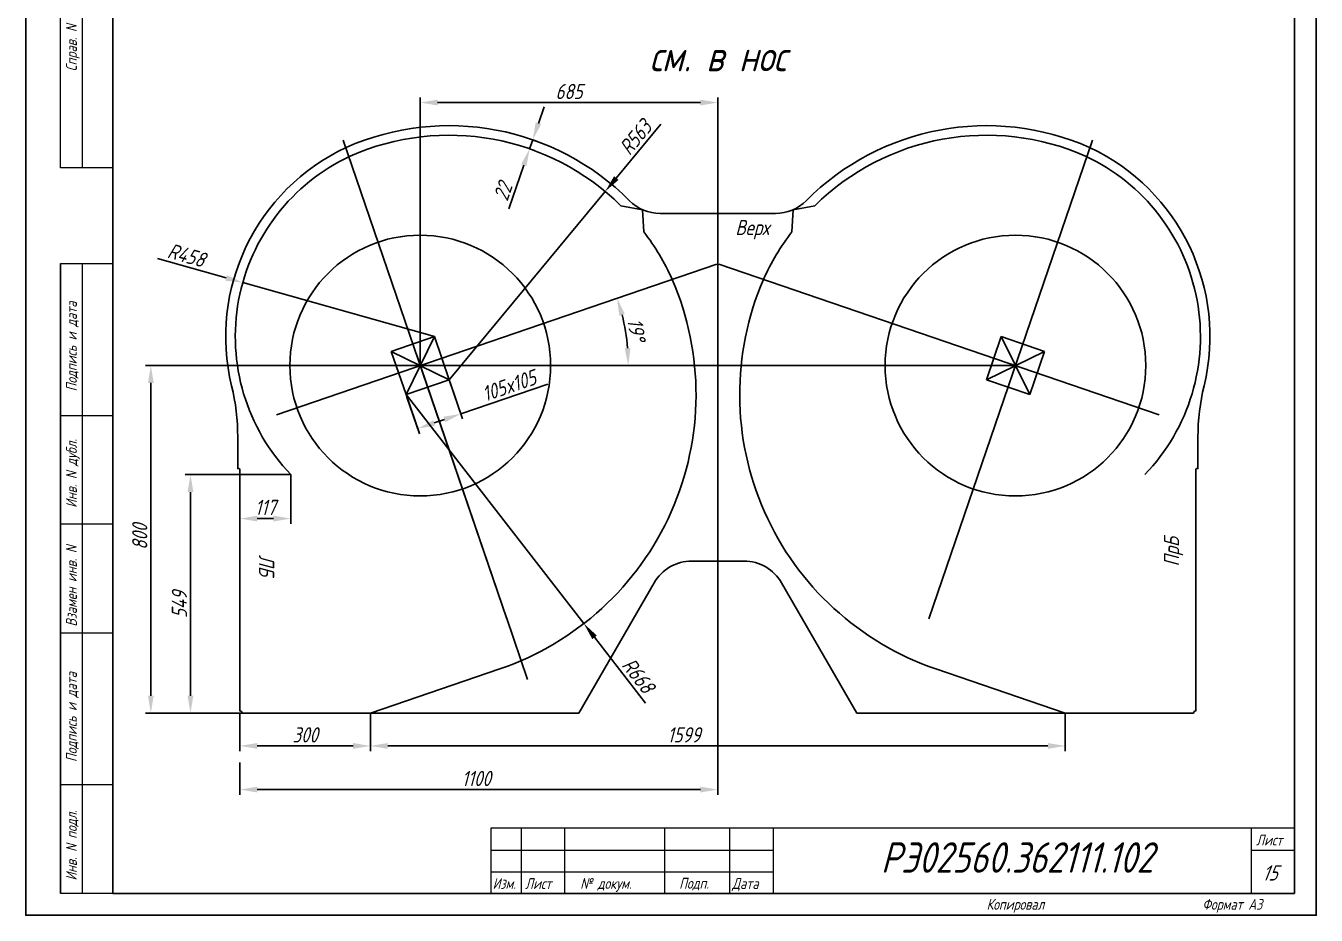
# Model space of a CAD drawing. Header units: millimetres. Extents: x 0 to 25500, y 2214 to 13380.
# Drawn here: x 11270 to 14240, y 5684 to 7731 of the extents above; entities that cross this region are included whole.
import ezdxf
from ezdxf.enums import TextEntityAlignment as Align

# ---------------------------------------------------------------- set-up
doc = ezdxf.new("R2010")
doc.units = ezdxf.units.MM
doc.linetypes.add('SLD-Сплошная', pattern=[0])
for name, color, linetype in [('Frame', 6, 'Continuous'), ('pen_025', 1, 'Continuous'), ('ОСНОВНАЯ_НАДПИСЬ', 7, 'SLD-Сплошная'), ('ЧЕРТЕЖ', 7, 'Continuous')]:
    doc.layers.add(name, color=color, linetype=linetype)
doc.styles.add('SLDTEXTSTYLE0', font='ГОСТ тип А наклонный.ttf')
doc.styles.get("Standard").update_dxf_attribs({"font": 'ГОСТ тип А наклонный.ttf'})
doc.styles.add('ГОСТ', font='ГОСТ тип А.ttf', dxfattribs={"oblique": 15})
doc.dimstyles.new('dim10', dxfattribs={"dimscale": 0.4, "dimtxt": 87.5, "dimasz": 100, "dimexe": 30, "dimexo": 0, "dimgap": 20, "dimtad": 1, "dimdec": 0, "dimdsep": 46, "dimtxsty": 'Standard', "dimcen": 5, "dimadec": 0, "dimazin": 0, "dimtfac": 1, "dimtdec": 0, "dimtmove": 0, "dimatfit": 3, "dimfxl": 1, "dimtolj": 1, "dimtzin": 0, "dimarcsym": 0})

# ---------------------------------------------------------------- blocks, each defined once
blk = doc.blocks.new('*D3454')
at = {"color": 0, "lineweight": -2}
for p, q in [((11573.1, 7194.7), (11731.2, 7150.2)), ((12210.5, 7015.2), (11769.7, 7139.4))]:
    blk.add_line(p, q, dxfattribs=at)
at = {"color": 0}
blk.add_solid([(11729.4, 7143.8), (11733, 7156.6), (11769.7, 7139.4)], dxfattribs=at)
at = {"color": 0, "ltscale": 0.4, "insert": (11639.8, 7202.4), "char_height": 35, "attachment_point": 5, "rotation": 344.2717}
blk.add_mtext('\\A1;R458', dxfattribs=at)
blk = doc.blocks.new('*D3455')
at = {"color": 0, "lineweight": -2}
for p, q in [((12244.5, 6915.9), (12275.2, 6826.1)), ((12271.3, 6837.4), (12471.8, 6906)), ((12145.2, 6881.9), (12175.9, 6792.1)), ((12209.8, 6816.4), (12233.5, 6824.5))]:
    blk.add_line(p, q, dxfattribs=at)
at = {"color": 0}
for points in [[(12235.6, 6818.2), (12231.3, 6830.8), (12271.3, 6837.4)], [(12207.7, 6822.7), (12212, 6810.1), (12172, 6803.5)]]:
    blk.add_solid(points, dxfattribs=at)
at = {"color": 0, "ltscale": 0.4, "insert": (12382.2, 6902.3), "char_height": 35, "attachment_point": 5, "rotation": 18.8816}
blk.add_mtext('\\A1;105x105', dxfattribs=at)
blk = doc.blocks.new('*D3456')
at = {"color": 0, "lineweight": -2}
for p, q in [((12145.2, 6881.9), (12554.5, 6354.7)), ((12579.1, 6323.1), (12696.5, 6171.8))]:
    blk.add_line(p, q, dxfattribs=at)
at = {"color": 0}
blk.add_solid([(12584.3, 6327.2), (12573.8, 6319), (12554.5, 6354.7)], dxfattribs=at)
at = {"color": 0, "ltscale": 0.4, "insert": (12679.7, 6235.1), "char_height": 35, "attachment_point": 5, "rotation": 307.8294}
blk.add_mtext('\\A1;R668', dxfattribs=at)
blk = doc.blocks.new('*D3457')
at = {"color": 0, "lineweight": -2}
blk.add_arc((12177.8, 6948.6), 478.9, 4.7872, 14.0944, dxfattribs=at)
at = {"color": 0}
for points in [[(12648.7, 7067.1), (12635.9, 7063.3), (12631, 7103.5)], [(12648.4, 6988.2), (12661.7, 6988.8), (12656.7, 6948.6)]]:
    blk.add_solid(points, dxfattribs=at)
at = {"color": 0, "ltscale": 0.4, "insert": (12675.4, 7031.3), "char_height": 35, "attachment_point": 5, "rotation": 279.4408}
blk.add_mtext('\\A1;19%%d', dxfattribs=at)
blk = doc.blocks.new('*D3458')
at = {"color": 0, "lineweight": -2}
for p, q in [((12177.8, 6948.6), (12177.8, 7565.9)), ((12217.8, 7553.9), (12822.8, 7553.9)), ((12862.8, 7361), (12862.8, 7565.9))]:
    blk.add_line(p, q, dxfattribs=at)
at = {"color": 0}
for points in [[(12217.8, 7560.6), (12217.8, 7547.2), (12177.8, 7553.9)], [(12822.8, 7547.2), (12822.8, 7560.6), (12862.8, 7553.9)]]:
    blk.add_solid(points, dxfattribs=at)
at = {"color": 0, "ltscale": 0.4, "insert": (12520.3, 7579.4), "char_height": 35, "attachment_point": 5}
blk.add_mtext('\\A1;685', dxfattribs=at)
blk = doc.blocks.new('*D3459')
at = {"color": 0, "lineweight": -2}
for p, q in [((12177.8, 6948.6), (11545.8, 6948.6)), ((11557.8, 6908.6), (11557.8, 6188.6)), ((11939.2, 6148.6), (11545.8, 6148.6))]:
    blk.add_line(p, q, dxfattribs=at)
at = {"color": 0}
for points in [[(11564.4, 6908.6), (11551.1, 6908.6), (11557.8, 6948.6)], [(11551.1, 6188.6), (11564.4, 6188.6), (11557.8, 6148.6)]]:
    blk.add_solid(points, dxfattribs=at)
at = {"color": 0, "ltscale": 0.4, "insert": (11532.3, 6554.4), "char_height": 35, "attachment_point": 5, "rotation": 90}
blk.add_mtext('\\A1;800', dxfattribs=at)
blk = doc.blocks.new('*D3460')
at = {"color": 0, "lineweight": -2}
for p, q in [((12449.8, 7506), (12463, 7543.8)), ((12436.7, 7468.2), (12429.5, 7447.5)), ((12436.7, 7468.2), (12448, 7464.2)), ((12429.5, 7447.5), (12440.8, 7443.5)), ((12416.3, 7409.7), (12381.4, 7309.4))]:
    blk.add_line(p, q, dxfattribs=at)
at = {"color": 0}
for points in [[(12443.6, 7508.2), (12456.1, 7503.8), (12436.7, 7468.2)], [(12422.6, 7407.5), (12410, 7411.9), (12429.5, 7447.5)]]:
    blk.add_solid(points, dxfattribs=at)
at = {"color": 0, "ltscale": 0.4, "insert": (12368.2, 7349), "char_height": 35, "attachment_point": 5, "rotation": 70.812}
blk.add_mtext('\\A1;22', dxfattribs=at)
blk = doc.blocks.new('*D3461')
at = {"color": 0, "lineweight": -2}
for p, q in [((11880.1, 6697.5), (11637, 6697.5)), ((11649, 6657.5), (11649, 6188.6)), ((11762.8, 6148.6), (11637, 6148.6))]:
    blk.add_line(p, q, dxfattribs=at)
at = {"color": 0}
for points in [[(11655.7, 6657.5), (11642.3, 6657.5), (11649, 6697.5)], [(11642.3, 6188.6), (11655.7, 6188.6), (11649, 6148.6)]]:
    blk.add_solid(points, dxfattribs=at)
at = {"color": 0, "ltscale": 0.4, "insert": (11623.5, 6398.5), "char_height": 35, "attachment_point": 5, "rotation": 90}
blk.add_mtext('\\A1;549', dxfattribs=at)
blk = doc.blocks.new('A$C15AB5C5C')
at = {"layer": 'pen_025', "color": 5, "linetype": 'Continuous'}
for p, q in [((-66.7, 32.7), (32.7, 66.7)), ((-66.7, 32.7), (32.7, 66.7)), ((-66.7, 32.7), (32.7, 66.7)), ((-66.7, 32.7), (32.7, 66.7)), ((32.7, 66.7), (-32.7, -66.7)), ((32.7, 66.7), (-32.7, -66.7)), ((32.7, 66.7), (66.7, -32.7)), ((-66.7, 32.7), (66.7, -32.7)), ((-66.7, 32.7), (66.7, -32.7)), ((-32.7, -66.7), (-66.7, 32.7)), ((66.7, -32.7), (-32.7, -66.7)), ((66.7, -32.7), (-32.7, -66.7)), ((66.7, -32.7), (-32.7, -66.7)), ((66.7, -32.7), (-32.7, -66.7))]:
    blk.add_line(p, q, dxfattribs=at)
blk = doc.blocks.new('*D3462')
at = {"color": 0, "lineweight": -2}
for p, q in [((12731.5, 7503.8), (12629.1, 7380.1)), ((12244.5, 6915.9), (12603.6, 7349.3))]:
    blk.add_line(p, q, dxfattribs=at)
at = {"color": 0}
blk.add_solid([(12624, 7384.4), (12634.2, 7375.9), (12603.6, 7349.3)], dxfattribs=at)
at = {"color": 0, "ltscale": 0.4, "insert": (12673.4, 7473.6), "char_height": 35, "attachment_point": 5, "rotation": 50.3584}
blk.add_mtext('\\A1;R563', dxfattribs=at)
blk = doc.blocks.new('*D3463')
at = {"color": 0, "lineweight": -2}
for p, q in [((11762.8, 6697.5), (11762.8, 6584.4)), ((11880.1, 6697.5), (11880.1, 6584.4)), ((11802.8, 6596.4), (11840.1, 6596.4))]:
    blk.add_line(p, q, dxfattribs=at)
at = {"color": 0}
for points in [[(11802.8, 6603.1), (11802.8, 6589.7), (11762.8, 6596.4)], [(11840.1, 6589.7), (11840.1, 6603.1), (11880.1, 6596.4)]]:
    blk.add_solid(points, dxfattribs=at)
at = {"color": 0, "ltscale": 0.4, "insert": (11821.5, 6622.1), "char_height": 35, "attachment_point": 5}
blk.add_mtext('\\A1;117', dxfattribs=at)
blk = doc.blocks.new('stamp-side-22600')
at = {"layer": 'Frame'}
blk.add_line((-12, 0), (-12, 145), dxfattribs=at)
at = {"layer": 'Frame', "lineweight": 13}
for p, q in [((-12, 145), (0, 145)), ((-12, 110), (0, 110)), ((0, 85), (-12, 85)), ((-12, 60), (0, 60)), ((0, 25), (-12, 25)), ((0, 0), (-12, 0))]:
    blk.add_line(p, q, dxfattribs=at)
at = {"layer": 'Frame', "color": 7, "lineweight": 13}
blk.add_line((-7, 145), (-7, 0), dxfattribs=at)
at = {"color": 7, "lineweight": 13, "style": 'ГОСТ', "oblique": 15}
for s, p in [('Подпись и дата', (-8.25, 115.55)), ('Инв. N дубл.', (-8.25, 88.76)), ('Взамен инв. N', (-8.25, 61.42)), ('Подпись и дата', (-8.25, 30.25)), ('Инв. N подл.', (-8.25, 2.97))]:
    blk.add_text(s, height=2.5, rotation=90, dxfattribs=at).set_placement(p)
blk = doc.blocks.new('stamp-side-w22600')
at = {"layer": 'Frame', "lineweight": 13}
for p, q in [((0, 287), (-12, 287)), ((-12, 167), (-12, 287)), ((0, 227), (-12, 227)), ((0, 167), (-12, 167))]:
    blk.add_line(p, q, dxfattribs=at)
at = {"layer": 'Frame', "color": 7, "lineweight": 13}
blk.add_line((-7, 287), (-7, 167), dxfattribs=at)
blk.add_blockref('stamp-side-22600', (0, 0))
at = {"color": 7, "lineweight": 13, "style": 'ГОСТ', "oblique": 15}
for s, p in [('Первичное применение', (-8.25, 241.89)), ('Справ. N', (-8.25, 189.23))]:
    blk.add_text(s, height=2.5, rotation=90, dxfattribs=at).set_placement(p)
blk = doc.blocks.new('FrameA3v_2')
at = {"layer": 'Frame', "color": 7}
blk.add_lwpolyline([(297, 422.65), (0, 422.65), (0, 0), (297, 0)], close=True, dxfattribs=at)
at = {"layer": 'Frame'}
blk.add_lwpolyline([(90, 417.65), (90, 403.65), (20, 403.65)], dxfattribs=at)
blk.add_lwpolyline([(292, 417.65), (20, 417.65), (20, 5), (292, 5)], close=True, dxfattribs=at)
at = {"layer": 'ОСНОВНАЯ_НАДПИСЬ', "lineweight": 13}
for p, q in [((114, 20), (114, 5)), ((124, 20), (124, 5)), ((147, 20), (147, 5)), ((162, 20), (162, 5)), ((282, 20), (282, 5)), ((107, 15), (172, 15)), ((282, 15), (292, 15)), ((107, 10), (172, 10)), ((107, 5), (292, 5)), ((292, 5), (292, 5))]:
    blk.add_line(p, q, dxfattribs=at)
at = {"layer": 'ЧЕРТЕЖ', "color": 6, "lineweight": 13}
for p, q in [((292, 20), (107, 20)), ((107, 20), (107, 5)), ((172, 20), (172, 5))]:
    blk.add_line(p, q, dxfattribs=at)
blk.add_blockref('stamp-side-w22600', (20, 5))
at = {"layer": 'ОСНОВНАЯ_НАДПИСЬ', "lineweight": 13, "char_height": 2.5, "attachment_point": 1, "style": 'SLDTEXTSTYLE0'}
for s, insert in [('Лист', (283.18, 18.55)), ('Изм.', (107.45, 8.54)), ('Лист', (114.92, 8.53)), ('№ докум.', (127.6, 8.55)), ('Подп.', (150.39, 8.6)), ('Дата', (162.57, 8.54))]:
    blk.add_mtext(s, dxfattribs=dict(at, insert=insert))
at = {"layer": 'ОСНОВНАЯ_НАДПИСЬ', "lineweight": 13, "style": 'SLDTEXTSTYLE0', "oblique": 7.5}
blk.add_attdef('PAGE', (284.55, 7.97), '', height=3.5, dxfattribs=at)
at = {"layer": 'ЧЕРТЕЖ', "style": 'ГОСТ', "oblique": 15}
for s, p in [('Копировал', (227.76, 1.25)), ('Формат А3', (277.69, 1.25))]:
    blk.add_text(s, height=2.5, dxfattribs=at).set_placement(p, align=Align.CENTER)
blk.add_attdef('НОМЕР ЧЕРТЕЖА', text='', height=5, rotation=180, dxfattribs=at).set_placement((58.02, 410.83), align=Align.MIDDLE_CENTER)
blk.add_attdef('Номер чертежа', text='', height=7, dxfattribs=at).set_placement((228.15, 13.28), align=Align.MIDDLE_CENTER)
blk = doc.blocks.new('*D3512')
at = {"color": 0, "lineweight": -2}
for p, q in [((11762.8, 6035.3), (11762.8, 5960.6)), ((12862.8, 6035.3), (12862.8, 5960.6)), ((12822.8, 5972.6), (11802.8, 5972.6))]:
    blk.add_line(p, q, dxfattribs=at)
at = {"color": 0}
for points in [[(11802.8, 5979.3), (11802.8, 5965.9), (11762.8, 5972.6)], [(12822.8, 5965.9), (12822.8, 5979.3), (12862.8, 5972.6)]]:
    blk.add_solid(points, dxfattribs=at)
at = {"color": 0, "ltscale": 0.4, "insert": (12306.8, 5998.1), "char_height": 35, "attachment_point": 5}
blk.add_mtext('\\A1;1100', dxfattribs=at)
blk = doc.blocks.new('*D3513')
at = {"color": 0, "lineweight": -2}
for p, q in [((11762.8, 6148.6), (11762.8, 6061.1)), ((12063.1, 6148.6), (12063.1, 6061.1)), ((11802.8, 6073.1), (12023.1, 6073.1))]:
    blk.add_line(p, q, dxfattribs=at)
at = {"color": 0}
for points in [[(11802.8, 6079.8), (11802.8, 6066.4), (11762.8, 6073.1)], [(12023.1, 6066.4), (12023.1, 6079.8), (12063.1, 6073.1)]]:
    blk.add_solid(points, dxfattribs=at)
at = {"color": 0, "ltscale": 0.4, "insert": (11913, 6098.6), "char_height": 35, "attachment_point": 5}
blk.add_mtext('\\A1;300', dxfattribs=at)
blk = doc.blocks.new('*D3515')
at = {"color": 0, "lineweight": -2}
for p, q in [((12063.1, 6148.6), (12063.1, 6061.1)), ((13662.6, 6148.6), (13662.6, 6061.1)), ((12103.1, 6073.1), (13622.6, 6073.1))]:
    blk.add_line(p, q, dxfattribs=at)
at = {"color": 0}
for points in [[(12103.1, 6079.8), (12103.1, 6066.4), (12063.1, 6073.1)], [(13622.6, 6066.4), (13622.6, 6079.8), (13662.6, 6073.1)]]:
    blk.add_solid(points, dxfattribs=at)
at = {"color": 0, "ltscale": 0.4, "insert": (12784.8, 6098.6), "char_height": 35, "attachment_point": 5}
blk.add_mtext('\\A1;1599', dxfattribs=at)

msp = doc.modelspace()

# ---------------------------------------------------------------- linework, layer by layer
at = {"color": 7, "linetype": 'Continuous'}
for p, q in [((12377.27, 6365.48), (12000.49, 7467.11)), ((13348.43, 6365.48), (13725.2, 7467.11)), ((11846.88, 6835.35), (12860.89, 7182.16)), ((11846.88, 6835.35), (12860.89, 7182.16)), ((13878.81, 6835.35), (12864.8, 7182.16)), ((12169.76, 6972.21), (12377.27, 6365.48)), ((12246.53, 6909.95), (12275.38, 6825.61)), ((12246.53, 6909.95), (12275.38, 6825.61)), ((12147.18, 6875.97), (12176.03, 6791.63)), ((12147.18, 6875.97), (12176.03, 6791.63)), ((12376.07, 6368.97), (12424.84, 6226.38))]:
    msp.add_line(p, q, dxfattribs=at)
at = {"color": 1}
msp.add_line((12862.85, 7360.96), (12862.85, 6035.3), dxfattribs=at)
at = {"color": 7}
msp.add_line((11822.85, 6948.55), (11739.85, 6948.55), dxfattribs=at)
msp.add_line((12177.85, 6948.55), (13547.85, 6948.55))
at = {"color": 3, "ltscale": 25}
for p, q in [((12923.04, 6498.55), (12802.65, 6498.55)), ((12716.05, 6448.55), (12542.85, 6148.55)), ((13182.85, 6148.55), (13009.64, 6448.55))]:
    msp.add_line(p, q, dxfattribs=at)
msp.add_lwpolyline([(12542.85, 6148.55), (11767.85, 6148.55, 0.4142136), (11762.85, 6153.55), (11762.85, 6708.05, 0.4142379), (11759.35, 6711.55), (11757.85, 6711.55), (11757.85, 6783.92, 0.0596033), (11743.74, 6901.87, -0.3570091), (12007.13, 7450.38, -0.0050171), (12007.53, 7450.56, -0.3109646), (12659.39, 7328.07, 0.1997884), (12730.35, 7298.55), (12995.35, 7298.55, 0.1997833), (13066.3, 7328.08, -0.3108977), (13718.16, 7450.56, -0.005051), (13718.56, 7450.38, -0.3570091), (13981.96, 6901.87, 0.0596033), (13967.85, 6783.92), (13967.85, 6711.55), (13966.35, 6711.55, 0.4142379), (13962.85, 6708.05), (13962.85, 6153.55, 0.4142136), (13957.85, 6148.55)], format="xyb", dxfattribs=at)
at = {"color": 6, "ltscale": 10}
for points in [[(11880.12, 6697.49, -0.514019), (12016.45, 7430.45, -0.3081559), (12639.79, 7316.51), (12689.78, 7307.24), (12692.56, 7256.48, -0.0569283), (12757.85, 7146.65, -0.4374468), (12360.85, 6250.25), (12063.15, 6148.56)], [(13662.55, 6148.56), (13364.85, 6250.25, -0.4374468), (12967.85, 7146.65, -0.0569484), (13033.13, 7256.5), (13035.91, 7307.27), (13085.89, 7316.55, -0.3082238), (13709.25, 7430.45, -0.514019), (13845.57, 6697.49, -0.514019)]]:
    msp.add_lwpolyline(points, format="xyb", dxfattribs=at)
at = {"color": 3, "ltscale": 25}
msp.add_lwpolyline([(13957.85, 6148.55), (13182.85, 6148.55)], dxfattribs=at)
for centre in [(12177.85, 6948.55), (13547.85, 6948.55)]:
    msp.add_circle(centre, 300, dxfattribs=at)
for centre, radius, start, end in [((12802.65, 6398.55), 100, 89.99999, 149.99987), ((12923.04, 6398.55), 100, 30.00013, 90.00001), ((13962.85, 6148.55), 5, 90, 180)]:
    msp.add_arc(centre, radius, start, end, dxfattribs=at)

# ---------------------------------------------------------------- block references
at = {"color": 7, "ltscale": 0.4, "xscale": 10, "yscale": 10, "zscale": 10}
msp.add_blockref('FrameA3v_2', (11270.02, 5683.53), dxfattribs=at).add_auto_attribs({'НОМЕР ЧЕРТЕЖА': 'РЭ02560.362111.102', 'Номер чертежа': 'РЭ02560.362111.102', 'PAGE': '15'})
msp.add_blockref('A$C15AB5C5C', (12177.85, 6948.55))
at = {"xscale": -1}
msp.add_blockref('A$C15AB5C5C', (13547.85, 6948.55), dxfattribs=at)

# ---------------------------------------------------------------- texts
at = {"color": 7, "attachment_point": 5, "style": 'ГОСТ'}
for s, insert, char_height in [('{\\A1;см. в нос}', (12862.34, 7660.88), 70), ('\\A1;Верх', (12941.81, 7261.46), 35)]:
    msp.add_mtext(s, dxfattribs=dict(at, insert=insert, char_height=char_height))
at = {"color": 7, "char_height": 35, "attachment_point": 5, "style": 'ГОСТ'}
for s, insert, rotation in [('\\A1;ПрБ', (13911.83, 6520.01), 90), ('\\A1;ЛБ', (11824.27, 6488.59), 270)]:
    msp.add_mtext(s, dxfattribs=dict(at, insert=insert, rotation=rotation))

# ---------------------------------------------------------------- dimensions: what is measured, and where the dimension line sits
for base, p1, p2, override, picture, middle in [((12862.85, 7553.9), (12177.85, 6948.55), (12862.85, 7360.96), {"dimscale": 0.4}, '*D3458', (12520.35, 7579.4)), ((11880.12, 6596.39), (11762.85, 6697.49), (11880.12, 6697.49), {"dimscale": 0.4}, '*D3463', (11821.49, 6622.11)), ((12063.15, 6073.09), (11762.85, 6148.55), (12063.15, 6148.56), {"dimscale": 0.4, "dimlfac": 1, "dimtxsty": 'Standard', "dimsah": 1, "dimtolj": 1}, '*D3513', (11913, 6098.59))]:
    dim = msp.add_linear_dim(base=base, p1=p1, p2=p2, dimstyle='dim10', override=override)
    dim.commit()
    dim.dimension.update_dxf_attribs({"geometry": picture, "text_midpoint": middle})
for center, mpoint, picture, middle in [((12244.51, 6915.93), (12603.57, 7349.32), '*D3462', (12673.43, 7473.61)), ((12210.53, 7015.22), (11769.68, 7139.37), '*D3454', (11639.82, 7202.43))]:
    dim = msp.add_radius_dim(center=center, mpoint=mpoint, dimstyle='dim10', override={"dimscale": 0.4})
    dim.commit()
    dim.dimension.update_dxf_attribs({"geometry": picture, "text_midpoint": middle})
dim = msp.add_aligned_dim(p1=(12436.7, 7468.2), p2=(12429.49, 7447.47), distance=0, dimstyle='dim10', override={"dimscale": 0.4})
dim.commit()
dim.dimension.update_dxf_attribs({"geometry": '*D3460', "text_midpoint": (12368.23, 7349.02)})
dim = msp.add_angular_dim_2l(base=(12653.85, 7001.05), line1=((12177.85, 6948.55), (13547.85, 6948.55)), line2=((11846.88, 6835.35), (12860.89, 7182.16)), dimstyle='dim10', override={"dimscale": 0.4})
dim.commit()
dim.dimension.update_dxf_attribs({"geometry": '*D3457', "text_midpoint": (12675.4, 7031.28)})
dim = msp.add_linear_dim(base=(12271.33, 6837.44), p1=(12145.16, 6881.89), p2=(12244.51, 6915.87), angle=18.88156, text='<>x105', dimstyle='dim10', override={"dimscale": 0.4})
dim.commit()
dim.dimension.update_dxf_attribs({"geometry": '*D3455', "text_midpoint": (12390.49, 6878.19), "dimtype": 161})
for base, p1, p2, angle, picture, middle in [((11557.77, 6148.55), (12177.85, 6948.55), (11939.17, 6148.55), 270, '*D3459', (11557.77, 6554.42)), ((11649, 6148.55), (11880.12, 6697.49), (11762.85, 6148.55), 90, '*D3461', (11649, 6398.53)), ((11762.85, 5972.6), (12862.85, 6035.3), (11762.85, 6035.3), 180, '*D3512', (12306.85, 5972.6))]:
    dim = msp.add_linear_dim(base=base, p1=p1, p2=p2, angle=angle, dimstyle='dim10', override={"dimscale": 0.4})
    dim.commit()
    dim.dimension.update_dxf_attribs({"geometry": picture, "text_midpoint": middle, "dimtype": 160})
dim = msp.add_radius_dim(center=(12145.16, 6881.89), mpoint=(12554.55, 6354.67), text='R668', dimstyle='dim10', override={"dimscale": 0.4})
dim.commit()
dim.dimension.update_dxf_attribs({"geometry": '*D3456', "text_midpoint": (12659.56, 6219.43), "dimtype": 164})
dim = msp.add_linear_dim(base=(13662.59, 6073.09), p1=(12063.15, 6148.56), p2=(13662.59, 6148.55), dimstyle='dim10', override={"dimscale": 0.4, "dimlfac": 1, "dimtxsty": 'Standard', "dimsah": 1, "dimtolj": 1})
dim.commit()
dim.dimension.update_dxf_attribs({"geometry": '*D3515', "text_midpoint": (12784.85, 6073.09), "dimtype": 160})

doc.saveas('drawing.dxf')
